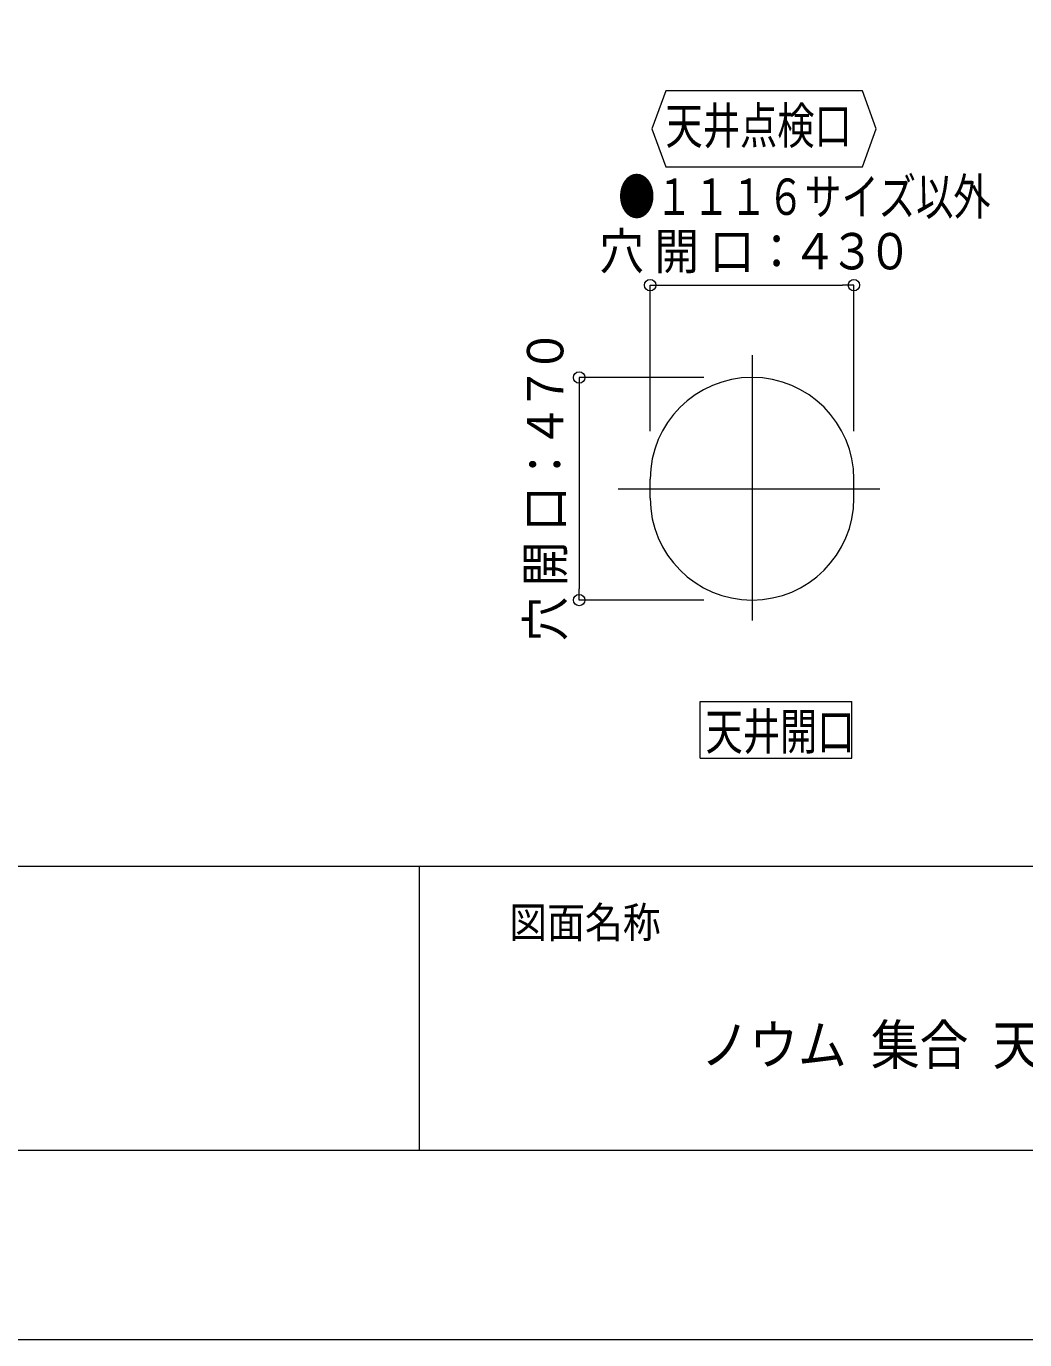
# Model space of a CAD drawing. Units: millimetres on the paper. Extents: x -305 to 305, y -152 to 152.
# Drawn here: x -221.7 to -169.1, y -148.5 to -79.2 of the extents above; entities that cross this region are included whole.
import ezdxf
from ezdxf.enums import TextEntityAlignment as Align

# ---------------------------------------------------------------- set-up
doc = ezdxf.new("R2010")
doc.units = ezdxf.units.MM
doc.linetypes.add('LONG_CHAIN', pattern=[21, 18, -1, 1, -1])
for name, color, linetype, lineweight in [('0-0_0', 7, 'Continuous', 9), ('0-1_VIEW0004', 7, 'Continuous', 9), ('0-2_1図面枠', 7, 'Continuous', 9), ('0-3_図面枠', 3, 'Continuous', 9), ('0-4_DEFPOINTS', 7, 'Continuous', 9)]:
    doc.layers.add(name, color=color, linetype=linetype, lineweight=lineweight)
doc.styles.add('ＭＳ ゴシック', font='')
doc.styles.get('ＭＳ ゴシック').set_extended_font_data('MS Gothic')

# ---------------------------------------------------------------- blocks, each defined once
blk = doc.blocks.new('_ORIGIN')
at = {"layer": '0-0_0'}
blk.add_line((0, 0), (-1, 0), dxfattribs=at)
blk.add_circle((0, 0), 0.5, dxfattribs=at)

msp = doc.modelspace()

# ---------------------------------------------------------------- linework, layer by layer
at = {"layer": '0-0_0'}
msp.add_line((-201.017, -123.498), (-201.017, -138.498), dxfattribs=at)
msp.add_line((-201.017, -123.498), (-201.017, -138.498), dxfattribs=at)
at = {"layer": '0-1_VIEW0004'}
for p, q in [((-188.829, -100.533), (-188.829, -92.823)), ((-188.229, -92.823), (-178.679, -92.823)), ((-178.079, -100.533), (-178.079, -92.823)), ((-185.994, -97.698), (-192.577, -97.698)), ((-192.577, -98.298), (-192.577, -108.848)), ((-185.994, -109.448), (-192.577, -109.448)), ((-186.192, -117.804), (-186.192, -114.804)), ((-186.192, -114.804), (-178.192, -114.804)), ((-178.192, -117.804), (-178.192, -114.804)), ((-186.192, -117.804), (-178.192, -117.804))]:
    msp.add_line(p, q, dxfattribs=at)
at = {"layer": '0-1_VIEW0004', "linetype": 'LONG_CHAIN'}
for p, q in [((-183.454, -96.526), (-183.454, -110.523)), ((-190.511, -103.573), (-176.713, -103.573))]:
    msp.add_line(p, q, dxfattribs=at)
at = {"layer": '0-1_VIEW0004', "color": 6}
for p, q in [((-188.829, -104.073), (-188.829, -103.073)), ((-178.079, -104.073), (-178.079, -103.073))]:
    msp.add_line(p, q, dxfattribs=at)
at = {"layer": '0-1_VIEW0004'}
msp.add_lwpolyline([(-188.734, -84.571), (-188.006, -86.571), (-177.634, -86.571), (-176.907, -84.571), (-177.634, -82.571), (-188.006, -82.571)], close=True, dxfattribs=at)
at = {"layer": '0-1_VIEW0004', "color": 6}
for centre, start, end in [((-183.454, -103.073), 0, 180), ((-183.454, -104.073), 180, 0)]:
    msp.add_arc(centre, 5.375, start, end, dxfattribs=at)
at = {"layer": '0-3_図面枠'}
msp.add_line((-291.017, -123.498), (108.983, -123.498), dxfattribs=at)
msp.add_lwpolyline([(-291.017, -138.498), (108.983, -138.498), (108.983, 138.502), (-291.017, 138.502)], close=True, dxfattribs=at)
at = {"layer": '0-4_DEFPOINTS'}
msp.add_line((118.983, -148.498), (-301.017, -148.498), dxfattribs=at)

# ---------------------------------------------------------------- block references
at = {"layer": '0-1_VIEW0004', "xscale": 0.6, "yscale": 0.6}
for p, rotation in [((-188.829, -92.823), 180), ((-192.577, -97.698), 90), ((-192.577, -109.448), 270)]:
    msp.add_blockref('_ORIGIN', p, dxfattribs=dict(at, rotation=rotation))
msp.add_blockref('_ORIGIN', (-178.079, -92.823), dxfattribs=at)

# ---------------------------------------------------------------- texts
at = {"layer": '0-1_VIEW0004', "style": 'ＭＳ ゴシック'}
for s, width, p in [('天井点検口', 0.75, (-188.02, -85.941)), ('●１１１６サイズ以外', 0.75, (-190.52, -89.691)), ('穴', 0.9, (-191.513, -92.569)), ('開', 0.9, (-188.605, -92.569)), ('口：', 0.9, (-185.697, -92.569)), ('４', 0.9, (-181.335, -92.569)), ('３', 0.9, (-179.347, -92.569)), ('０', 0.9, (-177.359, -92.569)), ('天井開口', 0.75, (-185.907, -117.924))]:
    msp.add_text(s, height=1.921, dxfattribs=dict(at, width=width)).set_placement(p, align=Align.BOTTOM_LEFT)
at = {"layer": '0-1_VIEW0004', "style": 'ＭＳ ゴシック', "width": 0.9}
for s, p in [('０', (-192.832, -97.478)), ('７', (-192.832, -99.466)), ('４', (-192.832, -101.454)), ('口：', (-192.832, -105.816)), ('開', (-192.832, -108.724)), ('穴', (-192.832, -111.632))]:
    msp.add_text(s, height=1.921, rotation=90, dxfattribs=at).set_placement(p, align=Align.BOTTOM_LEFT)
at = {"layer": '0-2_1図面枠', "style": 'ＭＳ ゴシック', "width": 0.9}
for s, height, p in [('図面名称', 1.628, (-196.268, -127.769)), ('ノウム 集合 天井伏図（標準）', 2.092, (-186.165, -134.602))]:
    msp.add_text(s, height=height, dxfattribs=at).set_placement(p, align=Align.BOTTOM_LEFT)

doc.saveas('drawing.dxf')
